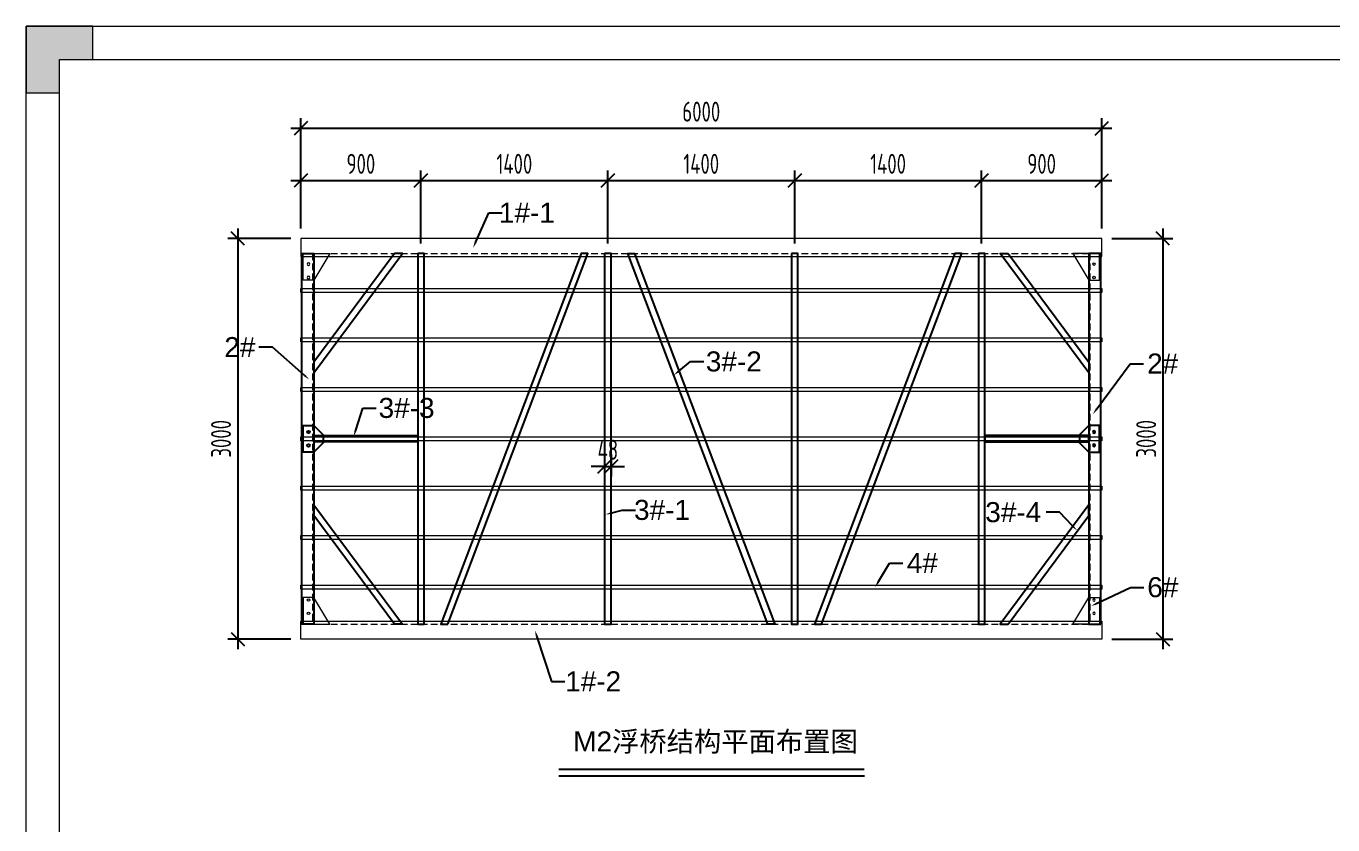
# Model space of a CAD drawing. Header units: millimetres. Extents: x 136606 to 1229059, y 82794 to 127566.
# Drawn here: x 910017 to 919807, y 121359 to 127340 of the extents above; entities that cross this region are included whole.
import ezdxf
from ezdxf import colors
from ezdxf.entities.mleader import LeaderData, LeaderLine
from ezdxf.math import Vec2, Vec3

# ---------------------------------------------------------------- set-up
doc = ezdxf.new("R2010")
doc.units = ezdxf.units.MM
doc.linetypes.add('DASHED', pattern=[0.75, 0.5, -0.25])
for name, color, linetype in [('00打印图框', 255, 'Continuous'), ('标注', 9, 'Continuous'), ('连接端梁', 130, 'Continuous'), ('铝横梁', 220, 'Continuous')]:
    doc.layers.add(name, color=color, linetype=linetype)
for name, color, linetype, lineweight in [('dim', 6, 'Continuous', 13), ('加强板', 140, 'Continuous', 18), ('图框', 7, 'Continuous', 13), ('铝型材', 7, 'Continuous', 13), ('铝龙骨', 7, 'Continuous', 9)]:
    doc.layers.add(name, color=color, linetype=linetype, lineweight=lineweight)
doc.styles.add('Arial', font='arial.ttf')
doc.styles.add('hztxt', font='ros1.shx', dxfattribs={"width": 0.8, "bigfont": 'hztxt.shx'})
doc.styles.get("Standard").update_dxf_attribs({"font": 'arial.ttf'})
doc.dimstyles.new('DIM-50', dxfattribs={"dimscale": 50, "dimtxt": 3, "dimasz": 2, "dimexe": 1.5, "dimexo": 1.5, "dimgap": 1, "dimtad": 1, "dimdec": 1, "dimdsep": 46, "dimtxsty": 'hztxt', "dimblk": 'OBLIQUE', "dimcen": 0, "dimdle": 1.5, "dimclrd": 9, "dimclre": 9, "dimclrt": 2, "dimadec": 1, "dimazin": 0, "dimtfac": 1, "dimtdec": 1, "dimtix": 1, "dimtmove": 2, "dimatfit": 3, "dimldrblk": 'OBLIQUE', "dimfxl": 15, "dimtolj": 1, "dimtzin": 0, "dimarcsym": 1})

# ---------------------------------------------------------------- blocks, each defined once
blk = doc.blocks.new('GW-TK')
at = {"layer": '图框', "linetype": 'Continuous', "lineweight": 0}
h = blk.add_hatch(color=256, dxfattribs=at)
h.dxf.hatch_style = 1
h.paths.add_polyline_path([(927183.55, 464715.01), (927183.55, 464705.01), (927188.55, 464705.01), (927188.55, 464710.01), (927193.56, 464710.01), (927193.56, 464715.01)])
blk.add_lwpolyline([(927188.55, 464705.01), (927188.55, 464710.01), (927193.56, 464710.01), (927193.56, 464715.01), (927183.55, 464715.01), (927183.55, 464705.01)], close=True, dxfattribs=at)
at = {"layer": '图框'}
for points in [[(927183.55, 464715.01), (927603.55, 464715.01), (927603.55, 464418.01), (927183.55, 464418.01)], [(927188.55, 464710.01), (927598.55, 464710.01), (927598.55, 464423.01), (927188.55, 464423.01)]]:
    blk.add_lwpolyline(points, close=True, dxfattribs=at)
blk = doc.blocks.new('_Oblique')
at = {"color": 0, "linetype": 'ByBlock', "lineweight": -2}
blk.add_line((-0.5, -0.5), (0.5, 0.5), dxfattribs=at)
blk = doc.blocks.new('*D2130')
at = {"layer": 'Defpoints', "color": 0, "transparency": 16777216}
for p in [(912975.1, 126184.3), (912075.1, 125750), (912975.1, 125638)]:
    blk.add_point(p, dxfattribs=at)
at = {"layer": '标注', "color": 9, "lineweight": -2, "transparency": 16777216}
for p, q in [((912075.1, 125825), (912075.1, 126259.3)), ((912975.1, 125713), (912975.1, 126259.3)), ((912000.1, 126184.3), (913050.1, 126184.3))]:
    blk.add_line(p, q, dxfattribs=at)
at = {"layer": '标注', "color": 9, "lineweight": -2, "transparency": 16777216, "xscale": 100, "yscale": 100, "zscale": 100, "rotation": 180}
blk.add_blockref('_Oblique', (912075.1, 126184.3), dxfattribs=at)
at = {"layer": '标注', "color": 9, "lineweight": -2, "transparency": 16777216, "xscale": 100, "yscale": 100, "zscale": 100}
blk.add_blockref('_Oblique', (912975.1, 126184.3), dxfattribs=at)
at = {"layer": '标注', "color": 2, "transparency": 16777216, "insert": (912525.1, 126309.3), "char_height": 150, "attachment_point": 5, "style": 'hztxt'}
blk.add_mtext('\\A1;900', dxfattribs=at)
blk = doc.blocks.new('*D2133')
at = {"layer": 'Defpoints', "color": 0, "transparency": 16777216}
for p in [(912075.1, 126575.1), (912075.1, 125750), (918075.1, 125750)]:
    blk.add_point(p, dxfattribs=at)
at = {"layer": '标注', "color": 9, "lineweight": -2, "transparency": 16777216}
for p, q in [((912075.1, 125825), (912075.1, 126650.1)), ((918075.1, 125825), (918075.1, 126650.1)), ((918150.1, 126575.1), (912000.1, 126575.1))]:
    blk.add_line(p, q, dxfattribs=at)
at = {"layer": '标注', "color": 9, "lineweight": -2, "transparency": 16777216, "xscale": 100, "yscale": 100, "zscale": 100, "rotation": 180}
blk.add_blockref('_Oblique', (912075.1, 126575.1), dxfattribs=at)
at = {"layer": '标注', "color": 9, "lineweight": -2, "transparency": 16777216, "xscale": 100, "yscale": 100, "zscale": 100}
blk.add_blockref('_Oblique', (918075.1, 126575.1), dxfattribs=at)
at = {"layer": '标注', "color": 2, "transparency": 16777216, "insert": (915075.1, 126700.1), "char_height": 150, "attachment_point": 5, "style": 'hztxt'}
blk.add_mtext('\\A1;6000', dxfattribs=at)
blk = doc.blocks.new('*D2134')
at = {"layer": 'Defpoints', "color": 0, "transparency": 16777216}
for p in [(914375.1, 126184.3), (912975.1, 125638), (914375.1, 125638)]:
    blk.add_point(p, dxfattribs=at)
at = {"layer": '标注', "color": 9, "lineweight": -2, "transparency": 16777216}
for p, q in [((912975.1, 125713), (912975.1, 126259.3)), ((914375.1, 125713), (914375.1, 126259.3)), ((912900.1, 126184.3), (914450.1, 126184.3))]:
    blk.add_line(p, q, dxfattribs=at)
at = {"layer": '标注', "color": 9, "lineweight": -2, "transparency": 16777216, "xscale": 100, "yscale": 100, "zscale": 100, "rotation": 180}
blk.add_blockref('_Oblique', (912975.1, 126184.3), dxfattribs=at)
at = {"layer": '标注', "color": 9, "lineweight": -2, "transparency": 16777216, "xscale": 100, "yscale": 100, "zscale": 100}
blk.add_blockref('_Oblique', (914375.1, 126184.3), dxfattribs=at)
at = {"layer": '标注', "color": 2, "transparency": 16777216, "insert": (913675.1, 126309.3), "char_height": 150, "attachment_point": 5, "style": 'hztxt'}
blk.add_mtext('\\A1;1400', dxfattribs=at)
blk = doc.blocks.new('*D2135')
at = {"layer": 'Defpoints', "color": 0, "transparency": 16777216}
for p in [(912075.1, 125750), (911602.5, 122750), (912075.1, 122750)]:
    blk.add_point(p, dxfattribs=at)
at = {"layer": '标注', "color": 9, "lineweight": -2, "transparency": 16777216}
for p, q in [((911602.5, 125825), (911602.5, 122675)), ((912000.1, 125750), (911527.5, 125750)), ((912000.1, 122750), (911527.5, 122750))]:
    blk.add_line(p, q, dxfattribs=at)
at = {"layer": '标注', "color": 9, "lineweight": -2, "transparency": 16777216, "xscale": 100, "yscale": 100, "zscale": 100}
for p, rotation in [((911602.5, 125750), 90), ((911602.5, 122750), 270)]:
    blk.add_blockref('_Oblique', p, dxfattribs=dict(at, rotation=rotation))
at = {"layer": '标注', "color": 2, "transparency": 16777216, "insert": (911477.5, 124250), "char_height": 150, "attachment_point": 5, "rotation": 90, "style": 'hztxt'}
blk.add_mtext('\\A1;3000', dxfattribs=at)
blk = doc.blocks.new('*D2144')
at = {"layer": 'Defpoints', "color": 0, "transparency": 16777216}
for p in [(918075.1, 125750), (918075.1, 122750), (918533.4, 122750)]:
    blk.add_point(p, dxfattribs=at)
at = {"layer": '标注', "color": 9, "lineweight": -2, "transparency": 16777216}
for p, q in [((918533.4, 125825), (918533.4, 122675)), ((918150.1, 125750), (918608.4, 125750)), ((918150.1, 122750), (918608.4, 122750))]:
    blk.add_line(p, q, dxfattribs=at)
at = {"layer": '标注', "color": 9, "lineweight": -2, "transparency": 16777216, "xscale": 100, "yscale": 100, "zscale": 100}
for p, rotation in [((918533.4, 125750), 90), ((918533.4, 122750), 270)]:
    blk.add_blockref('_Oblique', p, dxfattribs=dict(at, rotation=rotation))
at = {"layer": '标注', "color": 2, "transparency": 16777216, "insert": (918408.4, 124250), "char_height": 150, "attachment_point": 5, "rotation": 90, "style": 'hztxt'}
blk.add_mtext('\\A1;3000', dxfattribs=at)
blk = doc.blocks.new('*D2145')
at = {"layer": 'Defpoints', "color": 0, "transparency": 16777216}
for p in [(918075.1, 126184.3), (918075.1, 125750), (917175.1, 125638)]:
    blk.add_point(p, dxfattribs=at)
at = {"layer": '标注', "color": 9, "lineweight": -2, "transparency": 16777216}
for p, q in [((917175.1, 125713), (917175.1, 126259.3)), ((918075.1, 125825), (918075.1, 126259.3)), ((917100.1, 126184.3), (918150.1, 126184.3))]:
    blk.add_line(p, q, dxfattribs=at)
at = {"layer": '标注', "color": 9, "lineweight": -2, "transparency": 16777216, "xscale": 100, "yscale": 100, "zscale": 100, "rotation": 180}
blk.add_blockref('_Oblique', (917175.1, 126184.3), dxfattribs=at)
at = {"layer": '标注', "color": 9, "lineweight": -2, "transparency": 16777216, "xscale": 100, "yscale": 100, "zscale": 100}
blk.add_blockref('_Oblique', (918075.1, 126184.3), dxfattribs=at)
at = {"layer": '标注', "color": 2, "transparency": 16777216, "insert": (917625.1, 126309.3), "char_height": 150, "attachment_point": 5, "style": 'hztxt'}
blk.add_mtext('\\A1;900', dxfattribs=at)
blk = doc.blocks.new('A$C0D8A069B')
blk.add_lwpolyline([(80, -100), (0, -100), (0, 100), (80, 100), (150, 30), (150, -30), (80, -100)])
for centre in [(40, 50), (40, -50)]:
    blk.add_circle(centre, 9)
blk = doc.blocks.new('连接加强板')
at = {"layer": '加强板'}
blk.add_lwpolyline([(-194915.5, -558.8), (-194915.5, -358.8), (-195115.5, -478.8), (-195115.5, -558.8)], close=True, dxfattribs=at)
for centre in [(-195095.5, -518.8), (-194995.5, -518.8)]:
    blk.add_circle(centre, 9, dxfattribs=at)
blk = doc.blocks.new('*U2085')
at = {"rotation": 90.00000000000001}
blk.add_blockref('连接加强板', (-458.8, 195015.5), dxfattribs=at)
blk = doc.blocks.new('*U2086')
at = {"color": 0, "linetype": 'ByBlock', "lineweight": -2, "transparency": 16777216}
blk.add_blockref('*U2085', (0, 0), dxfattribs=at)
blk = doc.blocks.new('*U2087')
at = {"rotation": 90.00000000000001}
blk.add_blockref('连接加强板', (-458.8, 195015.5), dxfattribs=at)
blk = doc.blocks.new('*U2088')
at = {"color": 0, "linetype": 'ByBlock', "lineweight": -2, "transparency": 16777216}
blk.add_blockref('*U2087', (0, 0), dxfattribs=at)
blk = doc.blocks.new('*U2077')
at = {"rotation": 90.00000000000001}
blk.add_blockref('连接加强板', (-458.8, 195015.5), dxfattribs=at)
blk = doc.blocks.new('*U2078')
at = {"color": 0, "linetype": 'ByBlock', "lineweight": -2, "transparency": 16777216}
blk.add_blockref('*U2077', (0, 0), dxfattribs=at)
blk = doc.blocks.new('*U2079')
at = {"rotation": 90.00000000000001}
blk.add_blockref('连接加强板', (-458.8, 195015.5), dxfattribs=at)
blk = doc.blocks.new('*U2080')
at = {"color": 0, "linetype": 'ByBlock', "lineweight": -2, "transparency": 16777216}
blk.add_blockref('*U2079', (0, 0), dxfattribs=at)
blk = doc.blocks.new('*D2123')
at = {"layer": 'Defpoints', "color": 0, "transparency": 16777216}
for p in [(915775.1, 126184.3), (914375.1, 125638), (915775.1, 125638)]:
    blk.add_point(p, dxfattribs=at)
at = {"layer": '标注', "color": 9, "lineweight": -2, "transparency": 16777216}
for p, q in [((914375.1, 125713), (914375.1, 126259.3)), ((915775.1, 125713), (915775.1, 126259.3)), ((914300.1, 126184.3), (915850.1, 126184.3))]:
    blk.add_line(p, q, dxfattribs=at)
at = {"layer": '标注', "color": 9, "lineweight": -2, "transparency": 16777216, "xscale": 100, "yscale": 100, "zscale": 100, "rotation": 180}
blk.add_blockref('_Oblique', (914375.1, 126184.3), dxfattribs=at)
at = {"layer": '标注', "color": 9, "lineweight": -2, "transparency": 16777216, "xscale": 100, "yscale": 100, "zscale": 100}
blk.add_blockref('_Oblique', (915775.1, 126184.3), dxfattribs=at)
at = {"layer": '标注', "color": 2, "transparency": 16777216, "insert": (915075.1, 126309.3), "char_height": 150, "attachment_point": 5, "style": 'hztxt'}
blk.add_mtext('\\A1;1400', dxfattribs=at)
blk = doc.blocks.new('*D2124')
at = {"color": 9, "lineweight": -2, "transparency": 16777216}
for p, q in [((914351.1, 124134.3), (914351.1, 123967.7)), ((914399.1, 124134.3), (914399.1, 123967.7)), ((914351.1, 124042.7), (914251.1, 124042.7)), ((914351.1, 124042.7), (914399.1, 124042.7)), ((914399.1, 124042.7), (914499.1, 124042.7))]:
    blk.add_line(p, q, dxfattribs=at)
at = {"layer": 'Defpoints', "color": 0, "transparency": 16777216}
for p in [(914351.1, 124209.3), (914399.1, 124209.3), (914399.1, 124042.7)]:
    blk.add_point(p, dxfattribs=at)
at = {"color": 9, "lineweight": -2, "transparency": 16777216, "xscale": 100, "yscale": 100, "zscale": 100}
blk.add_blockref('_Oblique', (914351.1, 124042.7), dxfattribs=at)
at = {"color": 9, "lineweight": -2, "transparency": 16777216, "xscale": 100, "yscale": 100, "zscale": 100, "rotation": 180}
blk.add_blockref('_Oblique', (914399.1, 124042.7), dxfattribs=at)
at = {"color": 2, "transparency": 16777216, "insert": (914375.1, 124167.7), "char_height": 150, "attachment_point": 5, "style": 'hztxt'}
blk.add_mtext('\\A1;48', dxfattribs=at)
blk = doc.blocks.new('*D2177')
at = {"layer": 'Defpoints', "color": 0, "transparency": 16777216}
for p in [(917175.1, 126184.3), (915775.1, 125638), (917175.1, 125638)]:
    blk.add_point(p, dxfattribs=at)
at = {"layer": '标注', "color": 9, "lineweight": -2, "transparency": 16777216}
for p, q in [((915775.1, 125713), (915775.1, 126259.3)), ((917175.1, 125713), (917175.1, 126259.3)), ((915700.1, 126184.3), (917250.1, 126184.3))]:
    blk.add_line(p, q, dxfattribs=at)
at = {"layer": '标注', "color": 9, "lineweight": -2, "transparency": 16777216, "xscale": 100, "yscale": 100, "zscale": 100, "rotation": 180}
blk.add_blockref('_Oblique', (915775.1, 126184.3), dxfattribs=at)
at = {"layer": '标注', "color": 9, "lineweight": -2, "transparency": 16777216, "xscale": 100, "yscale": 100, "zscale": 100}
blk.add_blockref('_Oblique', (917175.1, 126184.3), dxfattribs=at)
at = {"layer": '标注', "color": 2, "transparency": 16777216, "insert": (916475.1, 126309.3), "char_height": 150, "attachment_point": 5, "style": 'hztxt'}
blk.add_mtext('\\A1;1400', dxfattribs=at)

msp = doc.modelspace()

# ---------------------------------------------------------------- linework, layer by layer
msp.add_line((916298.7429, 121723.8807), (914008.8177, 121723.8807))
at = {"const_width": 15}
msp.add_lwpolyline([(916296.4064, 121773.8634), (914006.3912, 121773.8634)], dxfattribs=at)
at = {"layer": 'dim', "color": 1, "linetype": 'DASHED', "ltscale": 100}
for p, q in [((912075.0508, 125638.0225), (918075.0508, 125638.0225)), ((912163.5508, 125638.0225), (912163.5508, 122862.0225)), ((917986.5508, 125638.0225), (917986.5508, 122862.0225)), ((912075.0508, 122862.0225), (918075.0508, 122862.0225))]:
    msp.add_line(p, q, dxfattribs=at)
at = {"layer": '连接端梁', "color": 200}
for points in [[(912082.5508, 122862.0225), (912082.5508, 125638.0225), (912172.5508, 125638.0225), (912172.5508, 122862.0225)], [(918067.5508, 122862.0225), (918067.5508, 125638.0225), (917977.5508, 125638.0225), (917977.5508, 122862.0225)]]:
    msp.add_lwpolyline(points, close=True, dxfattribs=at)
at = {"layer": '铝型材', "color": 3}
for points in [[(918075.0508, 125750.0225), (912075.0508, 125750.0225), (912075.0508, 125615.0225), (918075.0508, 125615.0225)], [(918075.0508, 122750.0225), (912075.0508, 122750.0225), (912075.0508, 122885.0225), (918075.0508, 122885.0225)]]:
    msp.add_lwpolyline(points, close=True, dxfattribs=at)
at = {"layer": '铝横梁', "color": 243}
for points in [[(912776.236, 125638.0144), (912172.5508, 124824.5357), (912172.5508, 124743.9884), (912836.0089, 125638.0144)], [(912951.0622, 125638.0225), (912951.0508, 122862.0225), (912999.0508, 122862.0225), (912999.0622, 125638.0225)], [(913175.4429, 122862.023), (914226.1078, 125638.0225), (914174.7857, 125638.0243), (913124.1192, 122862.023)], [(914351.0622, 125638.0225), (914351.0508, 122862.0225), (914399.0508, 122862.0225), (914399.0622, 125638.0225)], [(915574.6816, 122862.023), (914524.0166, 125638.0225), (914575.3388, 125638.0243), (915626.0052, 122862.023)], [(915751.0622, 125638.0225), (915751.0508, 122862.0225), (915799.0508, 122862.0225), (915799.0622, 125638.0225)], [(915975.42, 122862.023), (917026.085, 125638.0225), (916974.7629, 125638.0243), (915924.0964, 122862.023)], [(917151.0622, 125638.0225), (917151.0508, 122862.0225), (917199.0508, 122862.0225), (917199.0622, 125638.0225)], [(917373.8657, 125638.0144), (917977.5508, 124824.5357), (917977.5508, 124743.9884), (917314.0927, 125638.0144)], [(912951.0564, 124226.0186), (912172.5508, 124226.0184), (912172.5508, 124274.0184), (912951.0564, 124274.0186)], [(917199.0566, 124226.0194), (917977.5508, 124226.0184), (917977.5508, 124274.0184), (917199.0566, 124274.0194)], [(912776.236, 122862.0225), (912172.5508, 123675.5011), (912172.5508, 123756.0485), (912836.0089, 122862.0225)], [(917373.8657, 122862.0225), (917977.5508, 123675.5011), (917977.5508, 123756.0485), (917314.0927, 122862.0225)]]:
    msp.add_lwpolyline(points, close=True, dxfattribs=at)
at = {"layer": '铝龙骨', "color": 0}
for points in [[(912075.0508, 125345.0225), (912075.0508, 125375.0225), (918075.0508, 125375.0225), (918075.0508, 125345.0225)], [(912075.0508, 124975.0225), (912075.0508, 125005.0225), (918075.0508, 125005.0225), (918075.0508, 124975.0225)], [(912075.0508, 124605.0225), (912075.0508, 124635.0225), (918075.0508, 124635.0225), (918075.0508, 124605.0225)], [(912075.0508, 124235.0225), (912075.0508, 124265.0225), (918075.0508, 124265.0225), (918075.0508, 124235.0225)], [(912075.0508, 123865.0225), (912075.0508, 123895.0225), (918075.0508, 123895.0225), (918075.0508, 123865.0225)], [(912075.0508, 123495.0225), (912075.0508, 123525.0225), (918075.0508, 123525.0225), (918075.0508, 123495.0225)], [(912075.0508, 123125.0225), (912075.0508, 123155.0225), (918075.0508, 123155.0225), (918075.0508, 123125.0225)]]:
    msp.add_lwpolyline(points, close=True, dxfattribs=at)

# ---------------------------------------------------------------- block references
at = {"xscale": 50, "yscale": 50, "zscale": 50}
msp.add_blockref('GW-TK', (-45449160.4149, -23108410.2232), dxfattribs=at)
at = {"color": 7, "xscale": -1}
msp.add_blockref('*U2078', (912192.5508, 125538.0225), dxfattribs=at)
at = {"color": 7}
msp.add_blockref('*U2086', (917957.5508, 125538.0225), dxfattribs=at)
msp.add_blockref('A$C0D8A069B', (912092.5508, 124250.0225))
at = {"xscale": -1}
msp.add_blockref('A$C0D8A069B', (918057.5508, 124250.0225), dxfattribs=at)
at = {"color": 7, "rotation": 180}
msp.add_blockref('*U2080', (912192.5508, 122962.0225), dxfattribs=at)
at = {"color": 7, "xscale": -1, "rotation": 180}
msp.add_blockref('*U2088', (917957.5508, 122962.0225), dxfattribs=at)

# ---------------------------------------------------------------- texts
at = {"layer": '00打印图框', "color": 6, "insert": (916248.1016, 122058.3084), "char_height": 150, "attachment_point": 3, "style": 'Arial'}
msp.add_mtext_dynamic_manual_height_columns('M2{\\fSimSun|b0|i0|c134|p2;浮桥结构平面布置图}', width=2482.93285, gutter_width=18.75, heights=[0], dxfattribs=at)

# ---------------------------------------------------------------- dimensions: what is measured, and where the dimension line sits
dim = msp.add_linear_dim(base=(914399.057, 124042.7207), p1=(914351.057, 124209.302), p2=(914399.057, 124209.3018), dimstyle='DIM-50')
dim.commit()
dim.dimension.update_dxf_attribs({"geometry": '*D2124', "text_midpoint": (914375.057, 124167.7207)})
at = {"layer": '标注'}
for base, p1, p2, picture, middle in [((912075.0508, 126575.0525), (918075.0508, 125750.0225), (912075.0508, 125750.0225), '*D2133', (915075.0508, 126700.0525)), ((912975.0622, 126184.3486), (912075.0508, 125750.0225), (912975.0622, 125638.0225), '*D2130', (912525.0565, 126309.3486)), ((914375.0622, 126184.3486), (912975.0622, 125638.0225), (914375.0622, 125638.0225), '*D2134', (913675.0622, 126309.3486)), ((915775.0622, 126184.3486), (914375.0622, 125638.0225), (915775.0622, 125638.0225), '*D2123', (915075.0622, 126309.3486)), ((917175.0622, 126184.3486), (915775.0622, 125638.0225), (917175.0622, 125638.0225), '*D2177', (916475.0622, 126309.3486)), ((918075.0508, 126184.3486), (917175.0622, 125638.0225), (918075.0508, 125750.0225), '*D2145', (917625.0565, 126309.3486))]:
    dim = msp.add_linear_dim(base=base, p1=p1, p2=p2, dimstyle='DIM-50', dxfattribs=at)
    dim.commit()
    dim.dimension.update_dxf_attribs({"geometry": picture, "text_midpoint": middle})
dim = msp.add_linear_dim(base=(911602.4709, 122750.0225), p1=(912075.0508, 125750.0225), p2=(912075.0508, 122750.0225), angle=90, dimstyle='DIM-50', dxfattribs=at)
dim.commit()
dim.dimension.update_dxf_attribs({"geometry": '*D2135', "text_midpoint": (911477.4709, 124250.0225)})
at = {"layer": '标注', "color": 7}
dim = msp.add_linear_dim(base=(918533.366, 122750.0225), p1=(918075.0508, 125750.0225), p2=(918075.0508, 122750.0225), angle=90, dimstyle='DIM-50', dxfattribs=at)
dim.commit()
dim.dimension.update_dxf_attribs({"geometry": '*D2144', "text_midpoint": (918408.366, 124250.0225)})

# ---------------------------------------------------------------- leaders
at = {"layer": '标注', "color": 6, "linetype": 'ByBlock'}
ml = msp.add_multileader_mtext('Standard', dxfattribs=at)
ml.set_content('1#-1', color=6)
ml.set_leader_properties()
ml.build(insert=Vec2(0, 0))
ml.multileader.update_dxf_attribs({"dogleg_length": 100, "arrow_head_size": 50})
ctx = ml.context
ctx.base_point, ctx.char_height, ctx.arrow_head_size, ctx.landing_gap_size, ctx.plane_origin = Vec3(913584.7233, 125942.2748), 150, 50, 35.8764, Vec3(912786.571, 115403.9379)
ctx.text_align_type = 2
notes = []
notes.append((ctx, [(0, (1, 1, 0), (913484.7233, 125942.2748), (1, 0), 100, [(0, [(913365.244, 125679.6149)], 0, [])])]))
ctx.mtext.insert, ctx.mtext.width, ctx.mtext.defined_height, ctx.mtext.alignment, ctx.mtext.flow_direction = Vec3(913978.717, 126018.5538), 445.870397, 72.4015, 3, 5
ml = msp.add_multileader_mtext('Standard', dxfattribs=at)
ml.set_content('2#', color=6)
ml.set_leader_properties()
ml.build(insert=Vec2(0, 0))
ml.multileader.update_dxf_attribs({"dogleg_length": 100, "arrow_head_size": 50})
ctx = ml.context
ctx.base_point, ctx.char_height, ctx.arrow_head_size, ctx.landing_gap_size, ctx.plane_origin = Vec3(911465.6784, 124935.3512), 150, 50, 35.8764, Vec3(913876.5134, 114233.9253)
notes.append((ctx, [(0, (1, 1, 0), (911861.715, 124935.3512), (-1, 0), 100, [(0, [(912138.3571, 124693.9338)], 0, [])])]))
ctx.mtext.insert, ctx.mtext.width, ctx.mtext.defined_height, ctx.mtext.flow_direction = Vec3(911501.5548, 125011.6302), 445.870397, 72.4015, 5
ml = msp.add_multileader_mtext('Standard', dxfattribs=at)
ml.set_content('3#-2', color=6)
ml.set_leader_properties()
ml.build(insert=Vec2(0, 0))
ml.multileader.update_dxf_attribs({"dogleg_length": 100, "arrow_head_size": 50})
ctx = ml.context
ctx.base_point, ctx.char_height, ctx.arrow_head_size, ctx.landing_gap_size, ctx.plane_origin = Vec3(915093.225, 124828.0888), 150, 50, 35.8764, Vec3(913478.4265, 114379.3401)
ctx.text_align_type = 2
notes.append((ctx, [(0, (1, 1, 0), (914993.225, 124828.0888), (1, 0), 100, [(0, [(914868.197, 124725.2531)], 0, [])])]))
ctx.mtext.insert, ctx.mtext.width, ctx.mtext.defined_height, ctx.mtext.alignment, ctx.mtext.flow_direction = Vec3(915528.658, 124904.419), 445.870397, 72.4015, 3, 5
ml = msp.add_multileader_mtext('Standard', dxfattribs=at)
ml.set_content('2#', color=6)
ml.set_leader_properties()
ml.build(insert=Vec2(0, 0))
ml.multileader.update_dxf_attribs({"dogleg_length": 100, "arrow_head_size": 50})
ctx = ml.context
ctx.base_point, ctx.char_height, ctx.arrow_head_size, ctx.landing_gap_size, ctx.plane_origin = Vec3(918388.3867, 124812.5513), 150, 50, 35.8764, Vec3(924273.5882, 114111.1253)
ctx.text_align_type = 2
notes.append((ctx, [(0, (1, 1, 0), (918288.3867, 124812.5513), (1, 0), 100, [(0, [(918008.9443, 124434.7822)], 0, [])])]))
ctx.mtext.insert, ctx.mtext.width, ctx.mtext.defined_height, ctx.mtext.alignment, ctx.mtext.flow_direction = Vec3(918648.5469, 124888.8302), 445.870397, 72.4015, 3, 5
ml = msp.add_multileader_mtext('Standard', dxfattribs=at)
ml.set_content('3#-3', color=6)
ml.set_leader_properties()
ml.build(insert=Vec2(0, 0))
ml.multileader.update_dxf_attribs({"dogleg_length": 100, "arrow_head_size": 50})
ctx = ml.context
ctx.base_point, ctx.char_height, ctx.arrow_head_size, ctx.landing_gap_size, ctx.plane_origin = Vec3(912640.0353, 124479.9572), 150, 50, 35.8764, Vec3(914721.8373, 113924.9662)
ctx.text_align_type = 2
notes.append((ctx, [(0, (1, 1, 0), (912540.0353, 124479.9572), (1, 0), 100, [(0, [(912470.722, 124267.5515)], 0, [])])]))
ctx.mtext.insert, ctx.mtext.width, ctx.mtext.defined_height, ctx.mtext.alignment, ctx.mtext.flow_direction = Vec3(913077.0031, 124556.2874), 445.870397, 72.4015, 3, 5
ml = msp.add_multileader_mtext('Standard', dxfattribs=at)
ml.set_content('3#-1', color=6)
ml.set_leader_properties()
ml.build(insert=Vec2(0, 0))
ml.multileader.update_dxf_attribs({"dogleg_length": 100, "arrow_head_size": 50})
ctx = ml.context
ctx.base_point, ctx.char_height, ctx.arrow_head_size, ctx.landing_gap_size, ctx.plane_origin = Vec3(914582.8952, 123716.2033), 150, 50, 35.8764, Vec3(913768.0968, 113336.8268)
ctx.text_align_type = 2
notes.append((ctx, [(0, (1, 1, 0), (914482.8952, 123716.2033), (1, 0), 100, [(0, [(914357.8672, 123682.7397)], 0, [])])]))
ctx.mtext.insert, ctx.mtext.width, ctx.mtext.defined_height, ctx.mtext.alignment, ctx.mtext.flow_direction = Vec3(914990.9067, 123792.5334), 445.870397, 72.4015, 3, 5
ml = msp.add_multileader_mtext('Standard', dxfattribs=at)
ml.set_content('3#-4', color=6)
ml.set_leader_properties()
ml.build(insert=Vec2(0, 0))
ml.multileader.update_dxf_attribs({"dogleg_length": 100, "arrow_head_size": 50})
ctx = ml.context
ctx.base_point, ctx.char_height, ctx.arrow_head_size, ctx.landing_gap_size, ctx.plane_origin = Vec3(917185.7081, 123699.482), 150, 50, 35.8764, Vec3(923093.8301, 113490.8451)
ctx.text_align_type = 2
notes.append((ctx, [(1, (1, 1, 0), (917757.9384, 123699.482), (-1, 0), 100, [(0, [(917890.0864, 123563.1554)], 0, [])])]))
ctx.mtext.insert, ctx.mtext.width, ctx.mtext.defined_height, ctx.mtext.alignment, ctx.mtext.flow_direction = Vec3(917622.062, 123775.8122), 445.870397, 72.4015, 3, 5
ml = msp.add_multileader_mtext('Standard', dxfattribs=at)
ml.set_content('4#', color=6)
ml.set_leader_properties()
ml.build(insert=Vec2(0, 0))
ml.multileader.update_dxf_attribs({"dogleg_length": 100, "arrow_head_size": 50})
ctx = ml.context
ctx.base_point, ctx.char_height, ctx.arrow_head_size, ctx.landing_gap_size, ctx.plane_origin = Vec3(916584.319, 123319.6843), 150, 50, 35.8764, Vec3(919726.0882, 113542.7671)
ctx.text_align_type = 2
notes.append((ctx, [(0, (1, 1, 0), (916484.319, 123319.6843), (1, 0), 100, [(0, [(916376.9926, 123136.9666)], 0, [])])]))
ctx.mtext.insert, ctx.mtext.width, ctx.mtext.defined_height, ctx.mtext.alignment, ctx.mtext.flow_direction = Vec3(916847.958, 123395.9633), 445.870397, 72.4015, 3, 5
ml = msp.add_multileader_mtext('Standard', dxfattribs=at)
ml.set_content('6#', color=6)
ml.set_leader_properties()
ml.build(insert=Vec2(0, 0))
ml.multileader.update_dxf_attribs({"dogleg_length": 100, "arrow_head_size": 50})
ctx = ml.context
ctx.base_point, ctx.char_height, ctx.arrow_head_size, ctx.landing_gap_size, ctx.plane_origin = Vec3(918390.9822, 123137.5373), 150, 50, 35.8764, Vec3(925454.1475, 112696.4959)
ctx.text_align_type = 2
notes.append((ctx, [(0, (1, 1, 0), (918290.9822, 123137.5373), (1, 0), 100, [(0, [(917996.4488, 122997.1794)], 0, [])])]))
ctx.mtext.insert, ctx.mtext.width, ctx.mtext.defined_height, ctx.mtext.alignment, ctx.mtext.flow_direction = Vec3(918649.4029, 123213.8163), 445.870397, 72.4015, 3, 5
ml = msp.add_multileader_mtext('Standard', dxfattribs=at)
ml.set_content('1#-2', color=6)
ml.set_leader_properties()
ml.build(insert=Vec2(0, 0))
ml.multileader.update_dxf_attribs({"dogleg_length": 100, "arrow_head_size": 50})
ctx = ml.context
ctx.base_point, ctx.char_height, ctx.arrow_head_size, ctx.landing_gap_size, ctx.plane_origin = Vec3(914053.6929, 122432.3273), 150, 50, 35.8764, Vec3(913238.8944, 111730.9014)
ctx.text_align_type = 2
notes.append((ctx, [(0, (1, 1, 0), (913953.6929, 122432.3273), (1, 0), 100, [(0, [(913828.6649, 122815.3856)], 0, [])])]))
ctx.mtext.insert, ctx.mtext.width, ctx.mtext.defined_height, ctx.mtext.alignment, ctx.mtext.flow_direction = Vec3(914475.1082, 122508.6063), 445.870397, 72.4015, 3, 5
for ctx, leaders in notes:
    for number, flags, end, landing, length, lines in leaders:
        leader = LeaderData()
        leader.index, (leader.has_last_leader_line, leader.has_dogleg_vector, leader.attachment_direction) = number, flags
        leader.last_leader_point, leader.dogleg_vector, leader.dogleg_length = Vec3(end), Vec3(landing), length
        for number, points, colour, breaks in lines:
            line = LeaderLine()
            line.index, line.vertices, line.color, line.breaks = number, Vec3.list(points), colors.encode_raw_color(colour), breaks
            leader.lines.append(line)
        ctx.leaders.append(leader)

doc.saveas('drawing.dxf')
